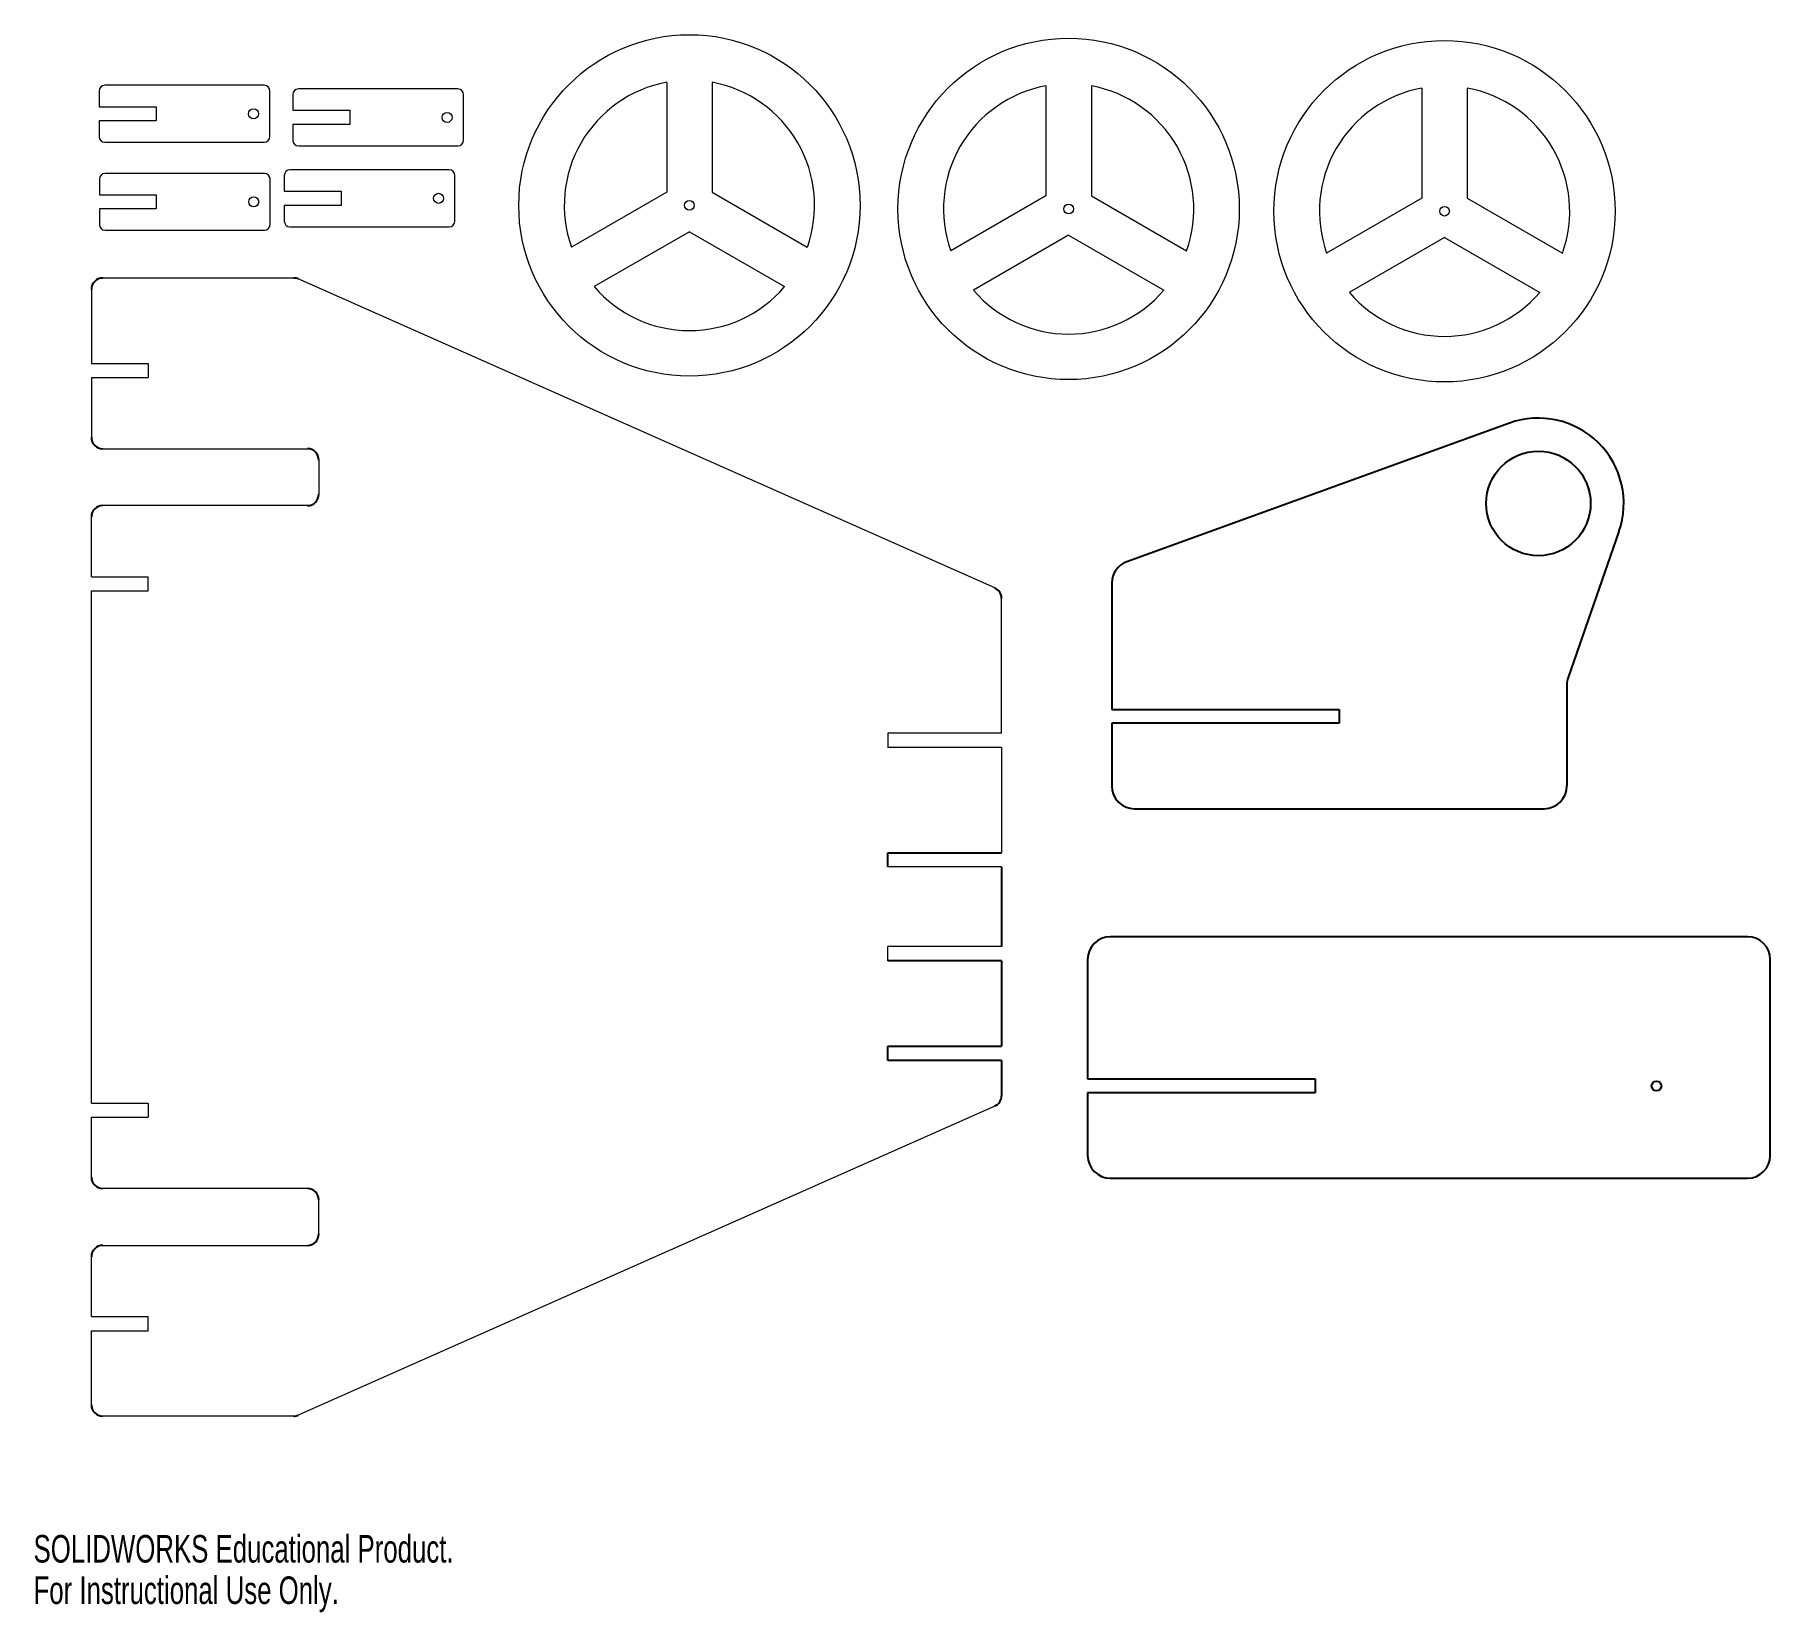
# Model space of a CAD drawing. Header units: inches. Extents: x 0 to 15.3, y 0 to 13.9.
import ezdxf

# ---------------------------------------------------------------- set-up
doc = ezdxf.new("R2010")
doc.units = ezdxf.units.IN
doc.header["$MEASUREMENT"] = 0
doc.styles.add('SLDTEXTSTYLE0', font='TXT', dxfattribs={"width": 0.7})

msp = doc.modelspace()

# ---------------------------------------------------------------- linework, layer by layer
at = {"color": 7, "linetype": 'Continuous', "lineweight": 18}
for p, q in [((5.565, 13.44), (5.565, 12.474)), ((5.965, 13.44), (5.965, 12.474)), ((0.577, 13.364), (0.577, 13.226)), ((2.027, 13.414), (0.627, 13.414)), ((2.077, 12.964), (2.077, 13.364)), ((2.279, 13.332), (2.279, 13.195)), ((3.729, 13.382), (2.329, 13.382)), ((3.779, 12.932), (3.779, 13.332)), ((8.898, 13.41), (8.898, 12.444)), ((9.298, 13.41), (9.298, 12.444)), ((12.202, 13.389), (12.202, 12.423)), ((12.602, 13.389), (12.602, 12.423)), ((0.577, 13.226), (1.077, 13.226)), ((1.077, 13.226), (1.077, 13.101)), ((2.279, 13.195), (2.779, 13.195)), ((2.779, 13.195), (2.779, 13.07)), ((0.577, 13.101), (0.577, 12.964)), ((1.077, 13.101), (0.577, 13.101)), ((2.279, 13.07), (2.279, 12.932)), ((2.779, 13.07), (2.279, 13.07)), ((0.627, 12.914), (2.027, 12.914)), ((2.329, 12.882), (3.729, 12.882)), ((3.654, 12.671), (2.254, 12.671)), ((0.579, 12.59), (0.579, 12.453)), ((2.029, 12.64), (0.629, 12.64)), ((2.079, 12.19), (2.079, 12.59)), ((2.204, 12.621), (2.204, 12.484)), ((3.704, 12.221), (3.704, 12.621)), ((0.579, 12.453), (1.079, 12.453)), ((1.079, 12.453), (1.079, 12.328)), ((2.204, 12.484), (2.704, 12.484)), ((2.204, 12.359), (2.204, 12.221)), ((2.704, 12.359), (2.204, 12.359)), ((2.704, 12.484), (2.704, 12.359)), ((5.565, 12.474), (4.728, 11.991)), ((5.965, 12.474), (6.801, 11.991)), ((8.898, 12.444), (8.062, 11.961)), ((9.298, 12.444), (10.135, 11.961)), ((12.202, 12.423), (11.365, 11.94)), ((12.602, 12.423), (13.439, 11.94)), ((0.579, 12.328), (0.579, 12.19)), ((1.079, 12.328), (0.579, 12.328)), ((0.629, 12.14), (2.029, 12.14)), ((2.254, 12.171), (3.654, 12.171)), ((5.765, 12.128), (4.928, 11.645)), ((5.765, 12.128), (6.601, 11.645)), ((9.098, 12.097), (8.262, 11.614)), ((9.098, 12.097), (9.935, 11.614)), ((12.402, 12.077), (11.565, 11.594)), ((12.402, 12.077), (13.239, 11.594)), ((0.508, 11.621), (0.508, 10.971)), ((2.287, 11.721), (0.608, 11.721)), ((8.449, 8.998), (2.327, 11.713)), ((0.508, 10.971), (1.008, 10.971)), ((0.508, 10.846), (0.508, 10.321)), ((0.508, 10.846), (1.008, 10.846)), ((1.008, 10.971), (1.008, 10.846)), ((0.608, 10.221), (2.408, 10.221)), ((2.508, 10.121), (2.508, 9.821)), ((0.508, 9.096), (0.508, 9.621)), ((2.408, 9.721), (0.608, 9.721)), ((0.508, 9.096), (1.008, 9.096)), ((1.008, 8.971), (1.008, 9.096)), ((0.508, 4.471), (0.508, 8.971)), ((0.508, 8.971), (1.008, 8.971)), ((8.508, 7.721), (8.508, 8.906)), ((8.508, 7.721), (7.508, 7.721)), ((7.508, 7.721), (7.508, 7.596)), ((8.508, 7.596), (7.508, 7.596)), ((8.508, 7.596), (8.508, 6.671)), ((8.508, 6.546), (7.508, 6.546)), ((8.508, 5.846), (7.508, 5.846)), ((7.508, 5.721), (7.508, 5.846)), ((0.508, 4.471), (1.008, 4.471)), ((1.008, 4.471), (1.008, 4.346)), ((8.449, 4.445), (2.327, 1.73)), ((0.508, 3.821), (0.508, 4.346)), ((0.508, 4.346), (1.008, 4.346)), ((2.408, 3.721), (0.608, 3.721)), ((2.508, 3.321), (2.508, 3.621)), ((0.608, 3.221), (2.408, 3.221)), ((0.508, 2.596), (0.508, 3.121)), ((0.508, 2.596), (1.008, 2.596)), ((1.008, 2.471), (1.008, 2.596)), ((0.508, 1.821), (0.508, 2.471)), ((0.508, 2.471), (1.008, 2.471)), ((2.287, 1.721), (0.608, 1.721))]:
    msp.add_line(p, q, dxfattribs=at)
at = {"color": 7, "linetype": 'Continuous', "lineweight": 25}
for p, q in [((12.972, 10.445), (9.609, 9.228)), ((13.935, 9.493), (13.488, 8.212)), ((9.477, 9.04), (9.477, 7.93)), ((13.477, 8.146), (13.477, 7.258)), ((9.477, 7.93), (11.477, 7.93)), ((9.477, 7.808), (9.477, 7.258)), ((11.477, 7.808), (9.477, 7.808)), ((11.477, 7.93), (11.477, 7.808)), ((9.677, 7.058), (13.277, 7.058)), ((7.508, 6.671), (8.508, 6.671)), ((7.508, 6.546), (7.508, 6.671)), ((8.508, 6.546), (8.508, 5.846)), ((15.065, 5.933), (9.465, 5.933)), ((8.508, 5.721), (7.508, 5.721)), ((8.508, 5.721), (8.508, 4.971)), ((9.265, 5.733), (9.265, 4.683)), ((15.265, 4.011), (15.265, 5.733)), ((7.508, 4.971), (8.508, 4.971)), ((7.508, 4.846), (7.508, 4.971)), ((8.508, 4.846), (7.508, 4.846)), ((8.508, 4.846), (8.508, 4.536)), ((9.265, 4.683), (11.265, 4.683)), ((11.265, 4.683), (11.265, 4.561)), ((9.265, 4.561), (9.265, 4.011)), ((11.265, 4.561), (9.265, 4.561)), ((9.465, 3.811), (15.065, 3.811))]:
    msp.add_line(p, q, dxfattribs=at)
at = {"color": 7, "linetype": 'Continuous', "lineweight": 18}
for centre, radius in [((5.765, 12.359), 1.5), ((9.098, 12.328), 1.5), ((12.402, 12.308), 1.5), ((1.933, 13.164), 0.044), ((3.635, 13.132), 0.044), ((1.935, 12.39), 0.044), ((3.56, 12.421), 0.044), ((5.765, 12.359), 0.0425), ((9.098, 12.328), 0.0425), ((12.402, 12.308), 0.0425)]:
    msp.add_circle(centre, radius, dxfattribs=at)
at = {"color": 7, "linetype": 'Continuous', "lineweight": 25}
for centre, radius in [((13.227, 9.74), 0.459), ((14.265, 4.622), 0.0425)]:
    msp.add_circle(centre, radius, dxfattribs=at)
at = {"color": 7, "linetype": 'Continuous', "lineweight": 18}
for centre, radius, start, end in [((5.765, 12.359), 1.1, 100.4757, 199.5243), ((5.765, 12.359), 1.1, 340.4757, 79.5243), ((0.627, 13.364), 0.05, 90, 180), ((2.027, 13.364), 0.05, 0, 90), ((2.329, 13.332), 0.05, 90, 180), ((3.729, 13.332), 0.05, 0, 90), ((9.098, 12.328), 1.1, 100.4757, 199.5243), ((9.098, 12.328), 1.1, 340.4757, 79.5243), ((12.402, 12.308), 1.1, 100.4757, 199.5243), ((12.402, 12.308), 1.1, 340.4757, 79.5243), ((0.627, 12.964), 0.05, 180, 270), ((2.027, 12.964), 0.05, 270, 0), ((2.329, 12.932), 0.05, 180, 270), ((3.729, 12.932), 0.05, 270, 0), ((2.254, 12.621), 0.05, 90, 180), ((3.654, 12.621), 0.05, 0, 90), ((0.629, 12.59), 0.05, 90, 180), ((2.029, 12.59), 0.05, 0, 90), ((2.254, 12.221), 0.05, 180, 270), ((3.654, 12.221), 0.05, 270, 0), ((0.629, 12.19), 0.05, 180, 270), ((2.029, 12.19), 0.05, 270, 0), ((5.765, 12.359), 1.1, 220.4757, 319.5243), ((9.098, 12.328), 1.1, 220.4757, 319.5243), ((12.402, 12.308), 1.1, 220.4757, 319.5243)]:
    msp.add_arc(centre, radius, start, end, dxfattribs=at)
at = {"color": 7, "linetype": 'Continuous', "lineweight": 25}
for centre, radius, start, end in [((0.608, 11.621), 0.1, 90, 180), ((2.287, 11.621), 0.1, 66.0804, 90), ((13.227, 9.74), 0.75, 340.7617, 109.8996), ((0.608, 10.321), 0.1, 180, 270), ((2.408, 10.121), 0.1, 0, 90), ((2.408, 9.821), 0.1, 270, 0), ((0.608, 9.621), 0.1, 90, 180), ((9.677, 9.04), 0.2, 109.8996, 180), ((8.408, 8.906), 0.1, 0, 66.0804), ((13.677, 8.146), 0.2, 160.7617, 180), ((9.677, 7.258), 0.2, 180, 270), ((13.277, 7.258), 0.2, 270, 0), ((9.465, 5.733), 0.2, 90, 180), ((15.065, 5.733), 0.2, 0, 90), ((8.408, 4.536), 0.1, 293.9196, 0), ((9.465, 4.011), 0.2, 180, 270), ((15.065, 4.011), 0.2, 270, 0), ((0.608, 3.821), 0.1, 180, 270), ((2.408, 3.621), 0.1, 0, 90), ((0.608, 3.121), 0.1, 90, 180), ((2.408, 3.321), 0.1, 270, 0), ((0.608, 1.821), 0.1, 180, 270), ((2.287, 1.821), 0.1, 270, 293.9196)]:
    msp.add_arc(centre, radius, start, end, dxfattribs=at)

# ---------------------------------------------------------------- texts
at = {"color": 7, "linetype": 'Continuous', "char_height": 0.2422, "attachment_point": 1, "style": 'SLDTEXTSTYLE0'}
for s, insert in [('SOLIDWORKS Educational Product.', (0, 0.676)), ('For Instructional Use Only.', (0, 0.312))]:
    msp.add_mtext(s, dxfattribs=dict(at, insert=insert))

doc.saveas('drawing.dxf')
